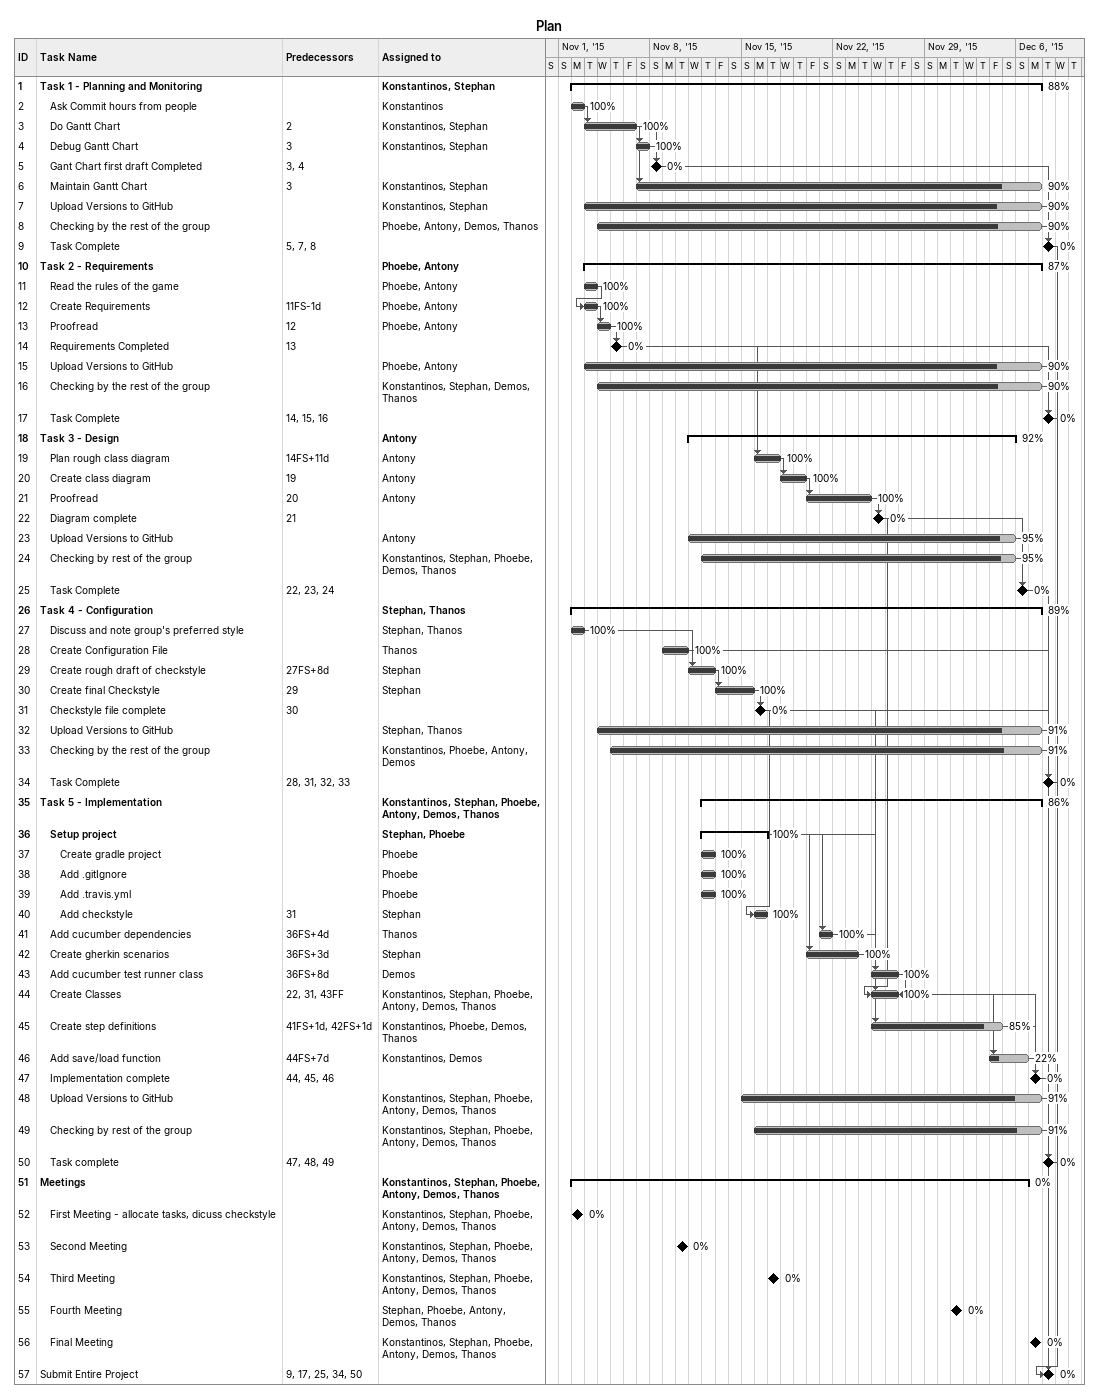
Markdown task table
Plan

| ID | Level | Task | Start | Finish | Predecessors | Resources | % complete |
|---|---|---|---|---|---|---|---|
| 1 | 1 | **Task 1 - Planning and Monitoring** | 2015-11-02 | 2015-12-07 |  | Konstantinos, Stephan | 88 |
| 2 | 2 | Ask Commit hours from people | 2015-11-02 | 2015-11-02 |  | Konstantinos | 100 |
| 3 | 2 | Do Gantt Chart | 2015-11-03 | 2015-11-06 | 2 | Konstantinos, Stephan | 100 |
| 4 | 2 | Debug Gantt Chart | 2015-11-07 | 2015-11-07 | 3 | Konstantinos, Stephan | 100 |
| 5 | 2 | Gant Chart first draft Completed (milestone) | 2015-11-08 | 2015-11-08 | 3, 4 |  | 0 |
| 6 | 2 | Maintain Gantt Chart | 2015-11-07 | 2015-12-07 | 3 | Konstantinos, Stephan | 90 |
| 7 | 2 | Upload Versions to GitHub | 2015-11-03 | 2015-12-07 |  | Konstantinos, Stephan | 90 |
| 8 | 2 | Checking by the rest of the group | 2015-11-04 | 2015-12-07 |  | Phoebe, Antony, Demos, Thanos | 90 |
| 9 | 2 | Task Complete (milestone) | 2015-12-08 | 2015-12-08 | 5, 7, 8 |  | 0 |
| 10 | 1 | **Task 2 - Requirements** | 2015-11-03 | 2015-12-07 |  | Phoebe, Antony | 87 |
| 11 | 2 | Read the rules of the game | 2015-11-03 | 2015-11-03 |  | Phoebe, Antony | 100 |
| 12 | 2 | Create Requirements | 2015-11-03 | 2015-11-03 | 11FS-1d | Phoebe, Antony | 100 |
| 13 | 2 | Proofread | 2015-11-04 | 2015-11-04 | 12 | Phoebe, Antony | 100 |
| 14 | 2 | Requirements Completed (milestone) | 2015-11-05 | 2015-11-05 | 13 |  | 0 |
| 15 | 2 | Upload Versions to GitHub | 2015-11-03 | 2015-12-07 |  | Phoebe, Antony | 90 |
| 16 | 2 | Checking by the rest of the group | 2015-11-04 | 2015-12-07 |  | Konstantinos, Stephan, Demos, Thanos | 90 |
| 17 | 2 | Task Complete (milestone) | 2015-12-08 | 2015-12-08 | 14, 15, 16 |  | 0 |
| 18 | 1 | **Task 3 - Design** | 2015-11-11 | 2015-12-05 |  | Antony | 92 |
| 19 | 2 | Plan rough class diagram | 2015-11-16 | 2015-11-17 | 14FS+11d | Antony | 100 |
| 20 | 2 | Create class diagram | 2015-11-18 | 2015-11-19 | 19 | Antony | 100 |
| 21 | 2 | Proofread | 2015-11-20 | 2015-11-24 | 20 | Antony | 100 |
| 22 | 2 | Diagram complete (milestone) | 2015-11-25 | 2015-11-25 | 21 |  | 0 |
| 23 | 2 | Upload Versions to GitHub | 2015-11-11 | 2015-12-05 |  | Antony | 95 |
| 24 | 2 | Checking by rest of the group | 2015-11-12 | 2015-12-05 |  | Konstantinos, Stephan, Phoebe, Demos, Thanos | 95 |
| 25 | 2 | Task Complete (milestone) | 2015-12-06 | 2015-12-06 | 22, 23, 24 |  | 0 |
| 26 | 1 | **Task 4 - Configuration** | 2015-11-02 | 2015-12-07 |  | Stephan, Thanos | 89 |
| 27 | 2 | Discuss and note group's preferred style | 2015-11-02 | 2015-11-02 |  | Stephan, Thanos | 100 |
| 28 | 2 | Create Configuration File | 2015-11-09 | 2015-11-10 |  | Thanos | 100 |
| 29 | 2 | Create rough draft of checkstyle | 2015-11-11 | 2015-11-12 | 27FS+8d | Stephan | 100 |
| 30 | 2 | Create final Checkstyle | 2015-11-13 | 2015-11-15 | 29 | Stephan | 100 |
| 31 | 2 | Checkstyle file complete (milestone) | 2015-11-16 | 2015-11-16 | 30 |  | 0 |
| 32 | 2 | Upload Versions to GitHub | 2015-11-04 | 2015-12-07 |  | Stephan, Thanos | 91 |
| 33 | 2 | Checking by the rest of the group | 2015-11-05 | 2015-12-07 |  | Konstantinos, Phoebe, Antony, Demos | 91 |
| 34 | 2 | Task Complete (milestone) | 2015-12-08 | 2015-12-08 | 28, 31, 32, 33 |  | 0 |
| 35 | 1 | **Task 5 - Implementation** | 2015-11-12 | 2015-12-07 |  | Konstantinos, Stephan, Phoebe, Antony, Demos, Thanos | 86 |
| 36 | 2 | **Setup project** | 2015-11-12 | 2015-11-16 |  | Stephan, Phoebe | 100 |
| 37 | 3 | Create gradle project | 2015-11-12 | 2015-11-12 |  | Phoebe | 100 |
| 38 | 3 | Add .gitIgnore | 2015-11-12 | 2015-11-12 |  | Phoebe | 100 |
| 39 | 3 | Add .travis.yml | 2015-11-12 | 2015-11-12 |  | Phoebe | 100 |
| 40 | 3 | Add checkstyle | 2015-11-16 | 2015-11-16 | 31 | Stephan | 100 |
| 41 | 2 | Add cucumber dependencies | 2015-11-21 | 2015-11-21 | 36FS+4d | Thanos | 100 |
| 42 | 2 | Create gherkin scenarios | 2015-11-20 | 2015-11-23 | 36FS+3d | Stephan | 100 |
| 43 | 2 | Add cucumber test runner class | 2015-11-25 | 2015-11-26 | 36FS+8d | Demos | 100 |
| 44 | 2 | Create Classes | 2015-11-25 | 2015-11-26 | 22, 31, 43FF | Konstantinos, Stephan, Phoebe, Antony, Demos, Thanos | 100 |
| 45 | 2 | Create step definitions | 2015-11-25 | 2015-12-04 | 41FS+1d, 42FS+1d | Konstantinos, Phoebe, Demos, Thanos | 85 |
| 46 | 2 | Add save/load function | 2015-12-04 | 2015-12-06 | 44FS+7d | Konstantinos, Demos | 22 |
| 47 | 2 | Implementation complete (milestone) | 2015-12-07 | 2015-12-07 | 44, 45, 46 |  | 0 |
| 48 | 2 | Upload Versions to GitHub | 2015-11-15 | 2015-12-07 |  | Konstantinos, Stephan, Phoebe, Antony, Demos, Thanos | 91 |
| 49 | 2 | Checking by rest of the group | 2015-11-16 | 2015-12-07 |  | Konstantinos, Stephan, Phoebe, Antony, Demos, Thanos | 91 |
| 50 | 2 | Task complete (milestone) | 2015-12-08 | 2015-12-08 | 47, 48, 49 |  | 0 |
| 51 | 1 | **Meetings** | 2015-11-02 | 2015-12-06 |  | Konstantinos, Stephan, Phoebe, Antony, Demos, Thanos | 0 |
| 52 | 2 | First Meeting - allocate tasks, dicuss checkstyle (milestone) | 2015-11-02 | 2015-11-02 |  | Konstantinos, Stephan, Phoebe, Antony, Demos, Thanos | 0 |
| 53 | 2 | Second Meeting (milestone) | 2015-11-10 | 2015-11-10 |  | Konstantinos, Stephan, Phoebe, Antony, Demos, Thanos | 0 |
| 54 | 2 | Third Meeting (milestone) | 2015-11-17 | 2015-11-17 |  | Konstantinos, Stephan, Phoebe, Antony, Demos, Thanos | 0 |
| 55 | 2 | Fourth Meeting (milestone) | 2015-12-01 | 2015-12-01 |  | Stephan, Phoebe, Antony, Demos, Thanos | 0 |
| 56 | 2 | Final Meeting (milestone) | 2015-12-07 | 2015-12-07 |  | Konstantinos, Stephan, Phoebe, Antony, Demos, Thanos | 0 |
| 57 | 1 | Submit Entire Project (milestone) | 2015-12-08 | 2015-12-08 | 9, 17, 25, 34, 50 |  | 0 |
